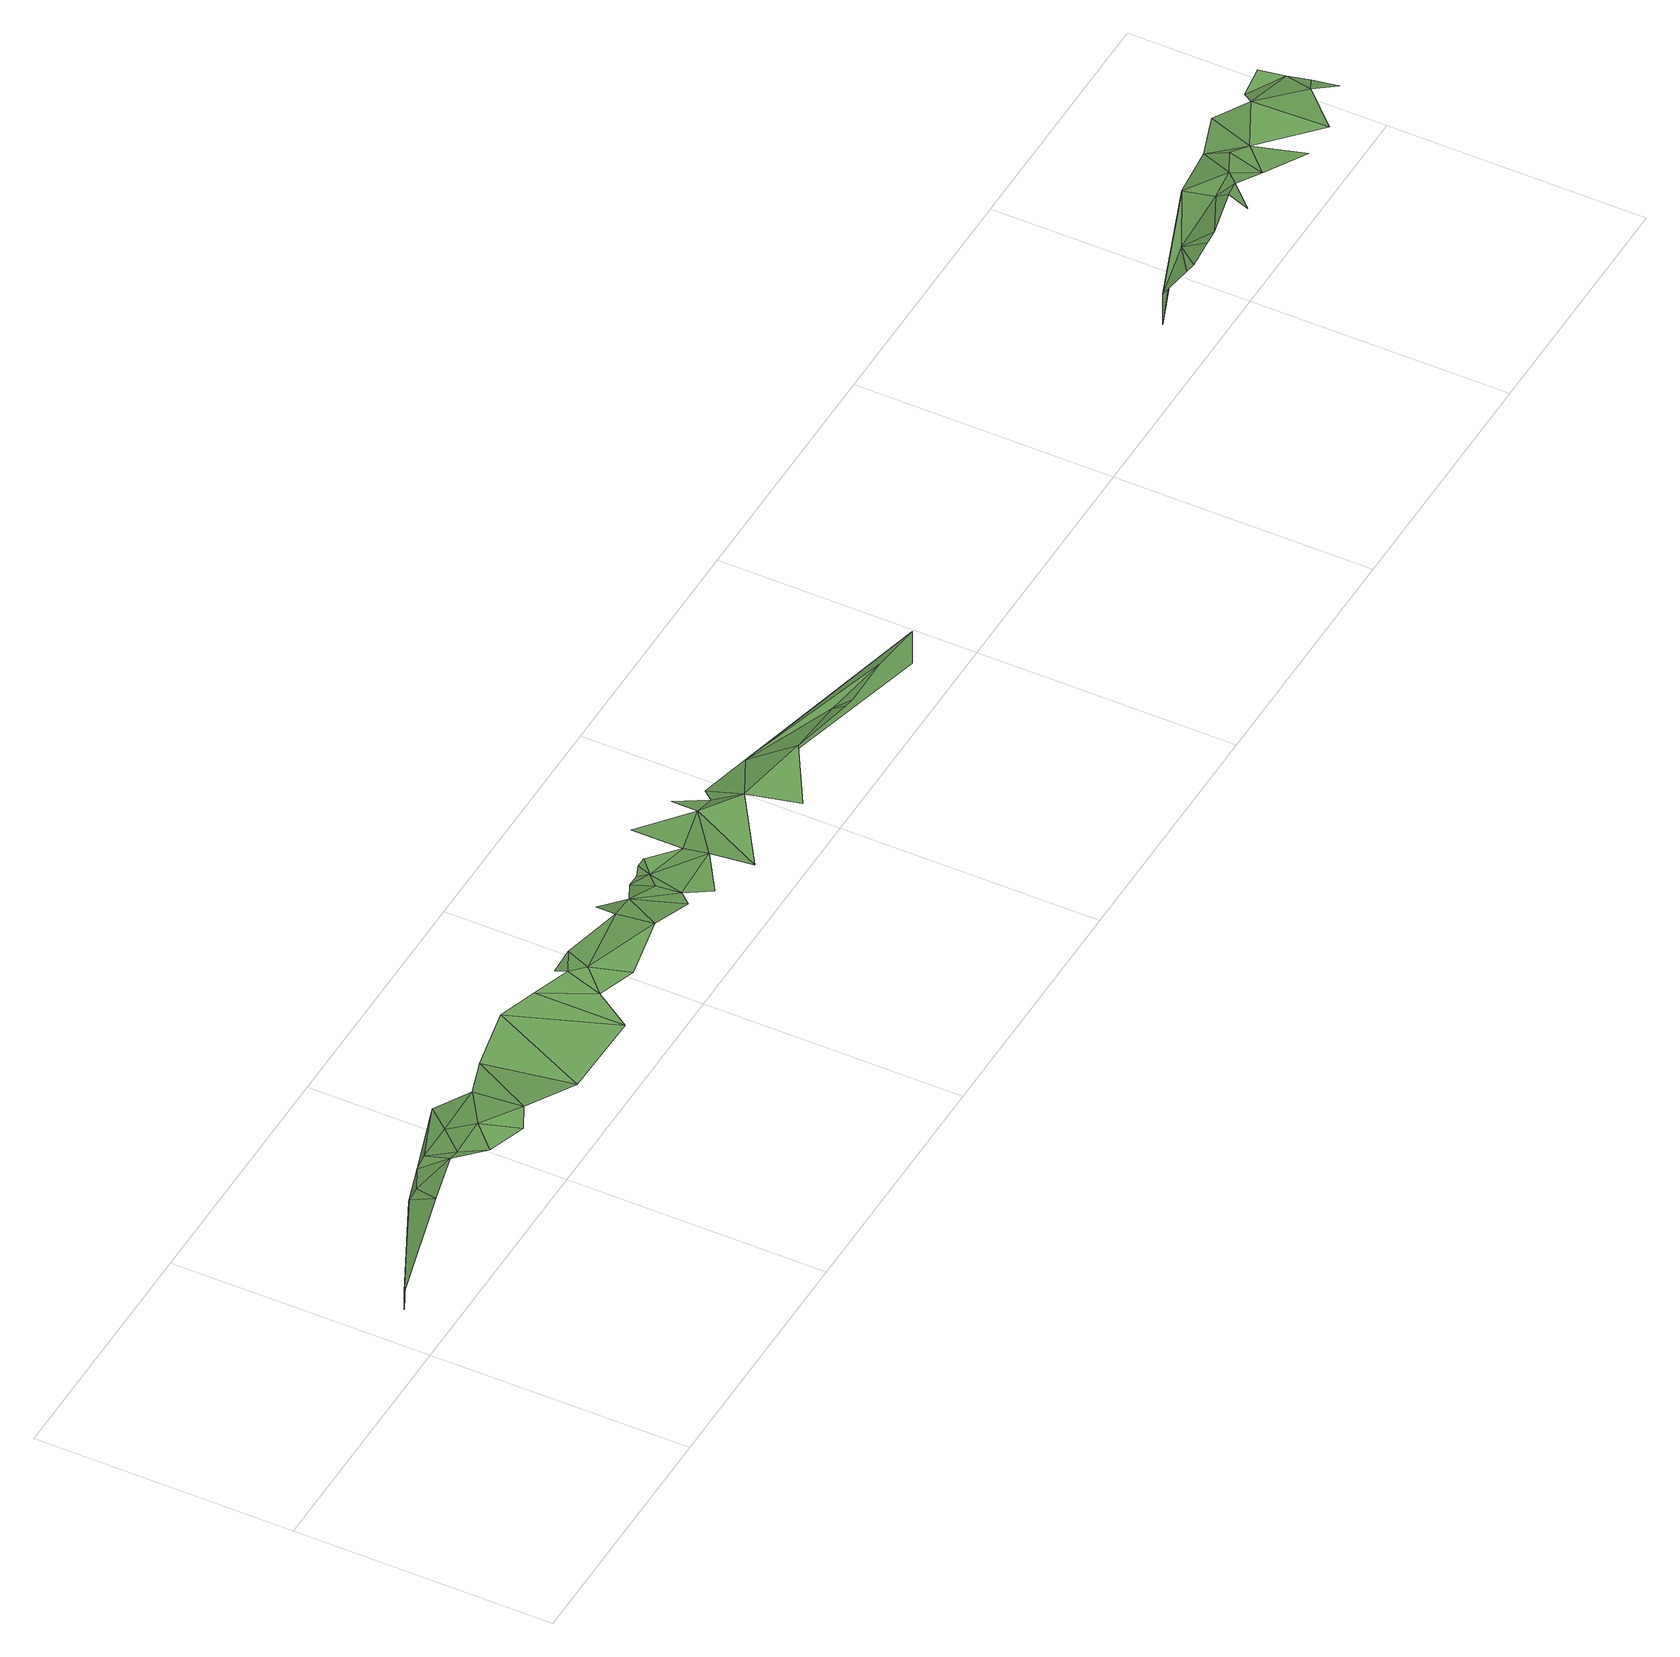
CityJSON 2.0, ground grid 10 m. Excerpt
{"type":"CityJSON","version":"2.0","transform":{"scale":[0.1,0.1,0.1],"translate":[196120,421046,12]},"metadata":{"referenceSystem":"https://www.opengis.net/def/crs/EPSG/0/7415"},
"CityObjects":{
"plantcover1":{"type":"PlantCover","attributes":{"3df_class":"Forest","bgt_fysiekvoorkomen":"groenvoorziening","bgt_status":"bestaand","identificatienamespace":"NL.IMGeo","begroeidterreindeeloptalud":"true","plus_fysiekvoorkomen":"gras- en kruidachtigen","relatievehoogteligging":0,"aantal_punten":0},"geometry":[{"type":"MultiSurface","lod":"1","boundaries":[[[0,1,2]],[[1,3,4]],[[1,4,2]],[[4,3,5]],[[2,4,5]],[[5,3,6]],[[2,5,7]],[[7,5,6]],[[8,7,6]],[[8,6,9]],[[9,6,10]],[[11,8,9]],[[10,12,9]],[[7,8,13]],[[12,11,9]],[[14,12,10]],[[11,13,8]],[[15,12,14]],[[12,16,11]],[[16,13,11]],[[15,16,12]],[[16,15,17]],[[17,15,18]],[[17,18,19]],[[18,20,19]],[[20,21,19]],[[22,21,20]],[[22,23,21]],[[24,23,22]],[[24,22,25]],[[26,23,27]],[[24,27,23]],[[25,28,24]],[[27,24,29]],[[24,28,29]],[[28,30,29]],[[28,31,30]],[[29,30,32]],[[31,33,30]],[[30,33,34]],[[30,34,35]],[[36,34,33]],[[35,34,36]],[[33,37,38]],[[39,35,36]],[[36,33,38]],[[40,39,36]],[[40,36,41]],[[41,36,42]],[[42,36,38]],[[43,38,44]],[[43,42,38]],[[45,42,43]],[[44,46,43]],[[47,43,48]],[[43,46,48]],[[48,46,49]],[[46,50,49]],[[46,51,52]],[[50,46,52]],[[50,52,53]],[[53,52,54]],[[55,50,56]],[[50,53,57]],[[53,54,58]],[[53,58,57]],[[50,57,56]],[[55,56,59]],[[60,61,62]],[[62,61,63]],[[64,60,65]],[[66,62,63]],[[67,62,66]],[[60,62,65]],[[62,67,68]],[[64,65,69]],[[68,67,70]],[[65,62,68]],[[70,71,72]],[[68,70,72]],[[72,73,68]],[[65,68,73]],[[74,73,72]],[[65,73,75]],[[76,73,74]],[[75,73,76]],[[76,74,77]],[[74,78,77]],[[75,76,77]],[[75,77,79]],[[80,77,81]],[[79,77,80]],[[80,81,82]],[[83,84,80]],[[83,80,82]],[[82,85,86]],[[83,87,84]],[[82,86,83]]]}]}
},
"vertices":[
[2,11,17],[2,11,25],[51,35,17],[48,23,26],[48,33,21],[53,33,22],[68,28,26],[63,38,21],[68,38,23],[73,28,25],[78,18,26],[83,38,23],[88,28,26],[93,48,20],[93,13,26],[103,18,26],[103,38,24],[118,43,23],[123,8,24],[143,48,23],[158,8,23],[158,43,23],[168,23,23],[173,38,23],[178,33,23],[183,18,23],[173,43,21],[183,43,22],[208,23,23],[208,38,21],[218,38,20],[223,18,22],[213,48,16],[228,23,21],[228,33,20],[228,43,16],[233,38,19],[233,13,22],[248,23,23],[233,43,16],[236,44,18],[238,43,20],[248,33,21],[268,38,20],[253,8,20],[248,53,21],[283,28,20],[268,48,20],[278,38,17],[283,43,15],[303,38,15],[288,8,20],[313,23,20],[338,23,17],[338,18,20],[303,38,2],[385,17,17],[363,18,19],[343,18,19],[385,17,2],[576,21,16],[588,18,18],[603,28,13],[593,18,17],[576,21,2],[628,41,13],[603,18,19],[608,18,20],[628,28,16],[628,41,2],[628,23,19],[623,13,21],[633,23,20],[638,28,19],[643,18,19],[648,43,13],[648,33,18],[653,28,19],[658,8,20],[663,48,15],[673,38,19],[673,8,20],[688,23,19],[693,35,16],[678,43,16],[696,16,17],[694,26,17],[691,45,16]
]}
